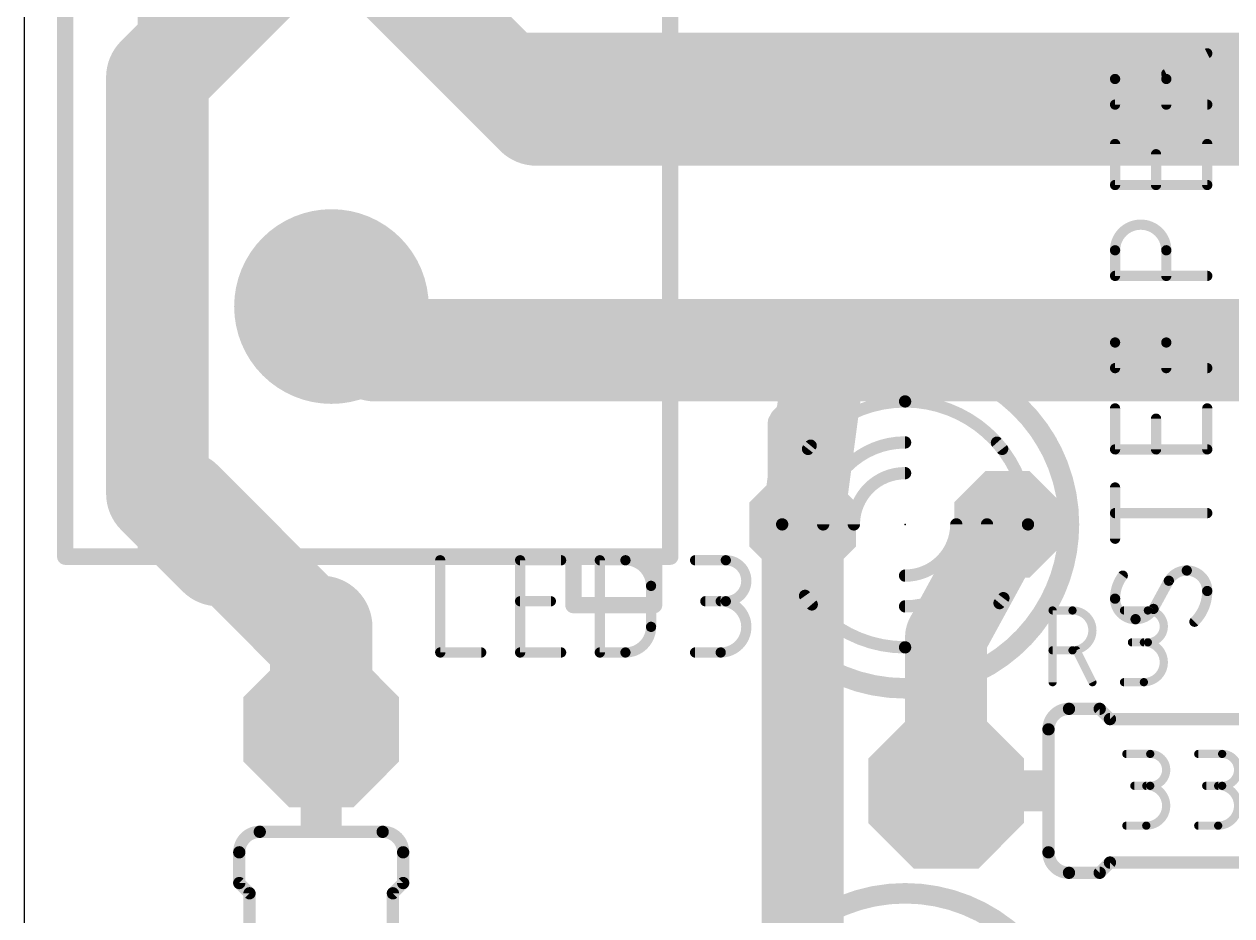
# Model space of a CAD drawing. Extents: x 36.8 to 81, y -0.1 to 39.4.
# Drawn here: x 36.83 to 51.8, y 12.93 to 23.98 of the extents above; entities that cross this region are included whole.
import ezdxf

# ---------------------------------------------------------------- set-up
doc = ezdxf.new("R2010")
doc.units = 0
for name, color, linetype in [('16', 175, 'CONTINUOUS'), ('17', 82, 'CONTINUOUS'), ('20', 30, 'CONTINUOUS'), ('21', 253, 'CONTINUOUS'), ('23', 7, 'CONTINUOUS'), ('25', 253, 'CONTINUOUS'), ('27', 253, 'CONTINUOUS'), ('51', 253, 'CONTINUOUS')]:
    doc.layers.add(name, color=color, linetype=linetype)

# ---------------------------------------------------------------- blocks, each defined once
blk = doc.blocks.new('ROUNDP')
at = {"const_width": 0.5}
blk.add_lwpolyline([(0, -0.25, 1), (0, 0.25, 1), (0, -0.25)], format="xyb", dxfattribs=at)
blk = doc.blocks.new('OCTAGONP')
at = {"const_width": 0.5}
blk.add_lwpolyline([(-0.25, -0.1036), (-0.25, 0.1036), (-0.1036, 0.25), (0.1036, 0.25), (0.25, 0.1036), (0.25, -0.1036), (0.1036, -0.25), (-0.1036, -0.25), (-0.25, -0.1036), (-0.25, 0.1036)], dxfattribs=at)
blk = doc.blocks.new('RECT')
blk.add_solid([(-0.5, -0.5), (0.5, -0.5), (-0.5, 0.5), (0.5, 0.5)])

msp = doc.modelspace()

# ---------------------------------------------------------------- linework, layer by layer
at = {"layer": '16'}
for points, const_width in [([(40.64, 25.48), (38.481, 23.321)], 1.27), ([(42.799, 23.241), (40.64, 25.4)], 1.27), ([(38.481, 23.321), (38.481, 18.161)], 1.27), ([(43.18, 22.86), (42.799, 23.241)], 1.27), ([(68.072, 23.241), (42.799, 23.241)], 1.27), ([(67.31, 22.86), (43.18, 22.86)], 1.27), ([(40.64, 20.48), (41.181, 19.939)], 1.27), ([(41.181, 19.939), (45.72, 19.939)], 1.27), ([(45.72, 19.939), (46.99, 19.939)], 1.27), ([(46.99, 19.939), (77.089, 19.939)], 1.27), ([(46.99, 19.939), (46.736, 19.685)], 1.016), ([(46.99, 19.939), (55.753, 19.939)], 1.016), ([(46.736, 19.685), (46.482, 17.78)], 1.016), ([(39.243, 17.399), (38.481, 18.161)], 1.27), ([(38.481, 18.161), (38.862, 18.161)], 1.016), ([(38.862, 18.161), (40.513, 16.51)], 1.016), ([(46.482, 11.176), (46.482, 17.78)], 1.016), ([(49.022, 17.78), (48.26, 16.383)], 1.016), ([(40.513, 16.129), (39.243, 17.399)], 1.016), ([(40.513, 16.51), (40.513, 15.24)], 1.27), ([(48.26, 16.383), (48.26, 14.478)], 1.016), ([(40.513, 16.129), (40.513, 15.24)], 1.27), ([(40.513, 15.24), (40.64, 15.367)], 1.27)]:
    msp.add_lwpolyline(points, dxfattribs=dict(at, const_width=const_width))
for points, const_width in [([(38.7985, 23.321, 1), (38.1635, 23.321)], 0.635), ([(38.2565, 23.5455, 1), (38.7055, 23.0965)], 0.635), ([(43.0235, 23.4655, 1), (42.5745, 23.0165)], 0.635), ([(42.799, 23.5585, 1), (42.799, 22.9235)], 0.635), ([(42.5745, 23.0165, 1), (43.0235, 23.4655)], 0.635), ([(43.18, 23.1775, 1), (43.18, 22.5425)], 0.635), ([(42.9555, 22.6355, 1), (43.4045, 23.0845)], 0.635), ([(40.8645, 20.7045, 1), (40.4155, 20.2555)], 0.635), ([(41.181, 20.2565, 1), (41.181, 19.6215)], 0.635), ([(45.72, 20.2565, 1), (45.72, 19.6215)], 0.635), ([(45.72, 19.6215, 1), (45.72, 20.2565)], 0.635), ([(46.99, 20.2565, 1), (46.99, 19.6215)], 0.635), ([(46.99, 19.6215, 1), (46.99, 20.2565)], 0.635), ([(40.9565, 19.7145, 1), (41.4055, 20.1635)], 0.635), ([(46.99, 20.193, 1), (46.99, 19.685)], 0.508), ([(47.1696, 19.7594, 1), (46.8104, 20.1186)], 0.508), ([(46.5564, 19.8646, 1), (46.9156, 19.5054)], 0.508), ([(46.9878, 19.6514, 1), (46.4842, 19.7186)], 0.508), ([(38.7055, 18.3855, 1), (38.2565, 17.9365)], 0.635), ([(38.481, 18.415, 1), (38.481, 17.907)], 0.508), ([(39.0416, 18.3406, 1), (38.6824, 17.9814)], 0.508), ([(38.862, 17.907, 1), (38.862, 18.415)], 0.508), ([(38.1635, 18.161, 1), (38.7985, 18.161)], 0.635), ([(46.736, 17.78, 1), (46.228, 17.78)], 0.508), ([(49.245, 17.6584, 1), (48.799, 17.9016)], 0.508), ([(46.2302, 17.8136, 1), (46.7338, 17.7464)], 0.508), ([(39.0185, 17.1745, 1), (39.4675, 17.6235)], 0.635), ([(39.4226, 17.5786, 1), (39.0634, 17.2194)], 0.508), ([(40.8305, 16.51, 1), (40.1955, 16.51)], 0.635), ([(40.3334, 16.3304, 1), (40.6926, 16.6896)], 0.508), ([(48.514, 16.383, 1), (48.006, 16.383)], 0.508), ([(40.8305, 16.129, 1), (40.1955, 16.129)], 0.635), ([(48.037, 16.5046, 1), (48.483, 16.2614)], 0.508), ([(40.3334, 15.9494, 1), (40.6926, 16.3086)], 0.508), ([(40.8645, 15.1425, 1), (40.4155, 15.5915)], 0.635), ([(40.2885, 15.4645, 1), (40.7375, 15.0155)], 0.635), ([(40.1955, 15.24, 1), (40.8305, 15.24)], 0.635), ([(40.1955, 15.24, 1), (40.8305, 15.24)], 0.635), ([(48.006, 14.478, 1), (48.514, 14.478)], 0.508)]:
    msp.add_lwpolyline(points, format="xyb", dxfattribs=dict(at, const_width=const_width))
at = {"layer": '20'}
msp.add_line((36.83, 39.36), (36.83, 0), dxfattribs=at)
at = {"layer": '21'}
for points, const_width in [([(37.34, 17.38), (37.34, 33.58)], 0.2032), ([(38.34, 17.38), (38.34, 33.58)], 0.2032), ([(44.84, 33.58), (44.84, 17.38)], 0.2032), ([(38.34, 17.38), (37.34, 17.38)], 0.2032), ([(44.84, 17.38), (38.34, 17.38)], 0.2032), ([(49.784, 15.494), (50.165, 15.494)], 0.1524), ([(50.292, 15.367), (50.165, 15.494)], 0.1524), ([(53.848, 15.367), (50.292, 15.367)], 0.1524), ([(49.53, 13.716), (49.53, 15.24)], 0.1524), ([(41.275, 13.97), (39.751, 13.97)], 0.1524), ([(39.497, 13.716), (39.497, 13.335)], 0.1524), ([(41.529, 13.716), (41.529, 13.335)], 0.1524), ([(50.292, 13.589), (50.165, 13.462)], 0.1524), ([(53.848, 13.589), (50.292, 13.589)], 0.1524), ([(49.784, 13.462), (50.165, 13.462)], 0.1524), ([(39.624, 13.208), (39.497, 13.335)], 0.1524), ([(41.402, 13.208), (41.529, 13.335)], 0.1524), ([(39.624, 13.208), (39.624, 9.652)], 0.1524), ([(41.402, 13.208), (41.402, 9.652)], 0.1524)]:
    msp.add_lwpolyline(points, dxfattribs=dict(at, const_width=const_width))
for points, const_width in [([(47.752, 19.812, 0.2206), (46.2008, 19.0926)], 0.254), ([(49.5163, 18.7882, 0.2691), (47.752, 19.812)], 0.254), ([(47.752, 19.8755, 1), (47.752, 19.7485)], 0.127), ([(47.752, 19.7485, 1), (47.752, 19.8755)], 0.127), ([(47.752, 19.304, 0.2315), (46.549, 18.7156)], 0.1524), ([(48.955, 18.7156, 0.2315), (47.752, 19.304)], 0.1524), ([(47.752, 19.3421, 1), (47.752, 19.2659)], 0.0762), ([(47.752, 19.2659, 1), (47.752, 19.3421)], 0.0762), ([(46.1523, 19.1336, 1), (46.2493, 19.0516)], 0.127), ([(49.4612, 18.7567, 1), (49.5714, 18.8197)], 0.127), ([(46.5189, 18.739, 1), (46.5791, 18.6922)], 0.0762), ([(48.9249, 18.6922, 1), (48.9851, 18.739)], 0.0762), ([(37.34, 17.4308, 1), (37.34, 17.3292)], 0.1016), ([(37.2892, 17.38, 1), (37.3908, 17.38)], 0.1016), ([(38.34, 17.4308, 1), (38.34, 17.3292)], 0.1016), ([(38.2892, 17.38, 1), (38.3908, 17.38)], 0.1016), ([(38.34, 17.3292, 1), (38.34, 17.4308)], 0.1016), ([(44.7892, 17.38, 1), (44.8908, 17.38)], 0.1016), ([(44.84, 17.3292, 1), (44.84, 17.4308)], 0.1016), ([(46.5119, 16.8942, 0.2422), (47.752, 16.256)], 0.1524), ([(46.5429, 16.9163, 1), (46.4809, 16.8721)], 0.0762), ([(47.752, 15.748, 0.277), (49.5449, 16.8238)], 0.254), ([(47.752, 16.256, 0.2361), (48.9712, 16.8656)], 0.1524), ([(49.0017, 16.8427, 1), (48.9407, 16.8885)], 0.0762), ([(49.6009, 16.7939, 1), (49.4889, 16.8537)], 0.127), ([(46.191, 16.4791, 0.2226), (47.752, 15.748)], 0.254), ([(46.2398, 16.5198, 1), (46.1422, 16.4384)], 0.127), ([(47.752, 16.2941, 1), (47.752, 16.2179)], 0.0762), ([(47.752, 16.2179, 1), (47.752, 16.2941)], 0.0762), ([(47.752, 15.8115, 1), (47.752, 15.6845)], 0.127), ([(47.752, 15.6845, 1), (47.752, 15.8115)], 0.127), ([(49.784, 15.494, 0.4142), (49.53, 15.24)], 0.1524), ([(49.784, 15.5321, 1), (49.784, 15.4559)], 0.0762), ([(49.784, 15.4559, 1), (49.784, 15.5321)], 0.0762), ([(50.1919, 15.5209, 1), (50.1381, 15.4671)], 0.0762), ([(50.165, 15.4559, 1), (50.165, 15.5321)], 0.0762), ([(50.292, 15.4051, 1), (50.292, 15.3289)], 0.0762), ([(50.2651, 15.3401, 1), (50.3189, 15.3939)], 0.0762), ([(49.5681, 15.24, 1), (49.4919, 15.24)], 0.0762), ([(49.4919, 15.24, 1), (49.5681, 15.24)], 0.0762), ([(39.751, 13.97, 0.4142), (39.497, 13.716)], 0.1524), ([(39.751, 14.0081, 1), (39.751, 13.9319)], 0.0762), ([(39.751, 13.9319, 1), (39.751, 14.0081)], 0.0762), ([(41.529, 13.716, 0.4142), (41.275, 13.97)], 0.1524), ([(41.275, 14.0081, 1), (41.275, 13.9319)], 0.0762), ([(41.275, 13.9319, 1), (41.275, 14.0081)], 0.0762), ([(39.5351, 13.716, 1), (39.4589, 13.716)], 0.0762), ([(41.5671, 13.716, 1), (41.4909, 13.716)], 0.0762), ([(49.53, 13.716, 0.4142), (49.784, 13.462)], 0.1524), ([(49.5681, 13.716, 1), (49.4919, 13.716)], 0.0762), ([(39.4589, 13.716, 1), (39.5351, 13.716)], 0.0762), ([(41.4909, 13.716, 1), (41.5671, 13.716)], 0.0762), ([(49.4919, 13.716, 1), (49.5681, 13.716)], 0.0762), ([(50.292, 13.6271, 1), (50.292, 13.5509)], 0.0762), ([(50.3189, 13.5621, 1), (50.2651, 13.6159)], 0.0762), ([(49.784, 13.5001, 1), (49.784, 13.4239)], 0.0762), ([(49.784, 13.4239, 1), (49.784, 13.5001)], 0.0762), ([(50.1381, 13.4889, 1), (50.1919, 13.4351)], 0.0762), ([(50.165, 13.4239, 1), (50.165, 13.5001)], 0.0762), ([(39.4589, 13.335, 1), (39.5351, 13.335)], 0.0762), ([(39.5239, 13.3619, 1), (39.4701, 13.3081)], 0.0762), ([(41.4909, 13.335, 1), (41.5671, 13.335)], 0.0762), ([(41.5559, 13.3081, 1), (41.5021, 13.3619)], 0.0762), ([(47.752, 13.208, 0.2206), (46.2008, 12.4886)], 0.254), ([(49.5163, 12.1842, 0.2691), (47.752, 13.208)], 0.254), ([(47.752, 13.2715, 1), (47.752, 13.1445)], 0.127), ([(47.752, 13.1445, 1), (47.752, 13.2715)], 0.127), ([(39.6621, 13.208, 1), (39.5859, 13.208)], 0.0762), ([(39.5971, 13.1811, 1), (39.6509, 13.2349)], 0.0762), ([(41.4401, 13.208, 1), (41.3639, 13.208)], 0.0762), ([(41.3751, 13.2349, 1), (41.4289, 13.1811)], 0.0762)]:
    msp.add_lwpolyline(points, format="xyb", dxfattribs=dict(at, const_width=const_width))
at = {"layer": '23'}
msp.add_point((47.752, 17.78), dxfattribs=at)
at = {"layer": '25'}
for points, const_width in [([(50.9905, 23.3001, 1), (50.3555, 23.3001)], 0.127), ([(51.5127, 23.5892, 1), (51.4843, 23.646)], 0.0635), ([(50.3873, 23.3001, 1), (50.3237, 23.3001)], 0.0635), ([(50.9763, 23.392, 1), (51.0047, 23.3352)], 0.0635), ([(51.0223, 23.3001, 1), (50.9588, 23.3001)], 0.0635), ([(50.3237, 23.3001, 1), (50.3873, 23.3001)], 0.0635), ([(50.9588, 23.3001, 1), (51.0223, 23.3001)], 0.0635), ([(50.3237, 22.9826, 1), (50.3873, 22.9826)], 0.0635), ([(50.3555, 23.0143, 1), (50.3555, 22.9508)], 0.0635), ([(50.9588, 22.9826, 1), (51.0223, 22.9826)], 0.0635), ([(51.4985, 22.9508, 1), (51.4985, 23.0143)], 0.0635), ([(50.3873, 22.4942, 1), (50.3237, 22.4942)], 0.0635), ([(51.5303, 22.4942, 1), (51.4667, 22.4942)], 0.0635), ([(50.8953, 22.3672, 1), (50.8317, 22.3672)], 0.0635), ([(50.3237, 21.9862, 1), (50.3873, 21.9862)], 0.0635), ([(50.3555, 22.018, 1), (50.3555, 21.9545)], 0.0635), ([(50.8317, 21.9862, 1), (50.8953, 21.9862)], 0.0635), ([(51.4667, 21.9862, 1), (51.5303, 21.9862)], 0.0635), ([(51.4985, 21.9545, 1), (51.4985, 22.018)], 0.0635), ([(50.9905, 21.1772, 1), (50.3555, 21.1772)], 0.127), ([(50.3873, 21.1772, 1), (50.3237, 21.1772)], 0.0635), ([(50.3237, 21.1772, 1), (50.3873, 21.1772)], 0.0635), ([(51.0223, 21.1772, 1), (50.9588, 21.1772)], 0.0635), ([(50.9588, 21.1772, 1), (51.0223, 21.1772)], 0.0635), ([(50.3237, 20.8597, 1), (50.3873, 20.8597)], 0.0635), ([(50.3555, 20.8915, 1), (50.3555, 20.828)], 0.0635), ([(50.9588, 20.8597, 1), (51.0223, 20.8597)], 0.0635), ([(51.4985, 20.828, 1), (51.4985, 20.8915)], 0.0635), ([(50.9905, 20.0342, 1), (50.3555, 20.0342)], 0.127), ([(50.3873, 20.0342, 1), (50.3237, 20.0342)], 0.0635), ([(50.3237, 20.0342, 1), (50.3873, 20.0342)], 0.0635), ([(51.0223, 20.0342, 1), (50.9588, 20.0342)], 0.0635), ([(50.9588, 20.0342, 1), (51.0223, 20.0342)], 0.0635), ([(50.3555, 19.7485, 1), (50.3555, 19.685)], 0.0635), ([(51.4985, 19.685, 1), (51.4985, 19.7485)], 0.0635), ([(50.3237, 19.7167, 1), (50.3873, 19.7167)], 0.0635), ([(50.9588, 19.7167, 1), (51.0223, 19.7167)], 0.0635), ([(50.3873, 19.2176, 1), (50.3237, 19.2176)], 0.0635), ([(51.5303, 19.2176, 1), (51.4667, 19.2176)], 0.0635), ([(50.8953, 19.0906, 1), (50.8317, 19.0906)], 0.0635), ([(50.3237, 18.7096, 1), (50.3873, 18.7096)], 0.0635), ([(50.3555, 18.7414, 1), (50.3555, 18.6779)], 0.0635), ([(50.8317, 18.7096, 1), (50.8953, 18.7096)], 0.0635), ([(51.4667, 18.7096, 1), (51.5303, 18.7096)], 0.0635), ([(51.4985, 18.6779, 1), (51.4985, 18.7414)], 0.0635), ([(50.3873, 18.2372, 1), (50.3237, 18.2372)], 0.0635), ([(50.3555, 17.9515, 1), (50.3555, 17.888)], 0.0635), ([(51.4985, 17.888, 1), (51.4985, 17.9515)], 0.0635), ([(50.3237, 17.6022, 1), (50.3873, 17.6022)], 0.0635), ([(42.0205, 17.3355, 1), (41.957, 17.3355)], 0.0635), ([(43.0111, 17.3355, 1), (42.9476, 17.3355)], 0.0635), ([(42.9793, 17.3672, 1), (42.9793, 17.3038)], 0.0635), ([(43.4873, 17.3038, 1), (43.4873, 17.3672)], 0.0635), ([(43.9992, 17.3355, 1), (43.9357, 17.3355)], 0.0635), ([(43.9674, 17.3672, 1), (43.9674, 17.3038)], 0.0635), ([(44.6024, 17.018, 0.4142), (44.2849, 17.3355)], 0.127), ([(44.2849, 17.3672, 1), (44.2849, 17.3038)], 0.0635), ([(44.2849, 17.3038, 1), (44.2849, 17.3672)], 0.0635), ([(45.1485, 17.3672, 1), (45.1485, 17.3038)], 0.0635), ([(45.5295, 16.8275, 1), (45.5295, 17.3355)], 0.127), ([(45.5295, 17.3672, 1), (45.5295, 17.3038)], 0.0635), ([(45.5295, 17.3038, 1), (45.5295, 17.3672)], 0.0635), ([(51.2445, 17.2085, 0.2656), (51.0222, 17.0815)], 0.127), ([(51.4985, 16.9545, 0.4142), (51.2445, 17.2085)], 0.127), ([(51.2445, 17.2402, 1), (51.2445, 17.1768)], 0.0635), ([(51.2445, 17.1768, 1), (51.2445, 17.2402)], 0.0635), ([(44.6342, 17.018, 1), (44.5707, 17.018)], 0.0635), ([(50.4507, 17.145, 0.1623), (50.3555, 16.8592)], 0.127), ([(50.4761, 17.1259, 1), (50.4254, 17.1641)], 0.0635), ([(50.9949, 17.0976, 1), (51.0496, 17.0654)], 0.0635), ([(51.0501, 17.0663, 1), (50.9944, 17.0967)], 0.0635), ([(44.5707, 17.018, 1), (44.6342, 17.018)], 0.0635), ([(50.3873, 16.8592, 1), (50.3237, 16.8592)], 0.0635), ([(50.3555, 16.8592, 0.4142), (50.6095, 16.6053)], 0.127), ([(51.3398, 16.5735, 0.2), (51.4985, 16.9545)], 0.127), ([(51.5303, 16.9545, 1), (51.4667, 16.9545)], 0.0635), ([(51.4667, 16.9545, 1), (51.5303, 16.9545)], 0.0635), ([(42.9793, 16.8592, 1), (42.9793, 16.7958)], 0.0635), ([(43.3603, 16.7958, 1), (43.3603, 16.8592)], 0.0635), ([(45.2755, 16.8592, 1), (45.2755, 16.7958)], 0.0635), ([(45.466, 16.1925, 1), (45.466, 16.8275)], 0.127), ([(45.466, 16.8592, 1), (45.466, 16.7958)], 0.0635), ([(45.5295, 16.8592, 1), (45.5295, 16.7958)], 0.0635), ([(45.5295, 16.7958, 1), (45.5295, 16.8592)], 0.0635), ([(50.3237, 16.8592, 1), (50.3873, 16.8593)], 0.0635), ([(50.6095, 16.6053, 0.2656), (50.8317, 16.7323)], 0.127), ([(50.8039, 16.7475, 1), (50.8596, 16.717)], 0.0635), ([(50.8591, 16.7161, 1), (50.8044, 16.7484)], 0.0635), ([(49.6062, 16.7132, 1), (49.5554, 16.7132)], 0.0508), ([(49.5808, 16.7386, 1), (49.5808, 16.6878)], 0.0508), ([(49.8277, 16.2193, 1), (49.8277, 16.7132)], 0.1016), ([(49.8277, 16.7386, 1), (49.8277, 16.6878)], 0.0508), ([(49.8277, 16.6878, 1), (49.8277, 16.7386)], 0.0508), ([(50.4658, 16.7386, 1), (50.4658, 16.6878)], 0.0508), ([(50.6095, 16.637, 1), (50.6095, 16.5735)], 0.0635), ([(50.6095, 16.5735, 1), (50.6095, 16.637)], 0.0635), ([(50.7621, 16.3181, 1), (50.7621, 16.7132)], 0.1016), ([(50.7621, 16.7386, 1), (50.7621, 16.6878)], 0.0508), ([(50.7621, 16.6878, 1), (50.7621, 16.7386)], 0.0508), ([(51.3174, 16.596, 1), (51.3621, 16.551)], 0.0635), ([(44.2849, 16.1925, 0.4142), (44.6024, 16.51)], 0.127), ([(44.6342, 16.51, 1), (44.5707, 16.51)], 0.0635), ([(44.5707, 16.51, 1), (44.6342, 16.51)], 0.0635), ([(50.5646, 16.3435, 1), (50.5646, 16.2927)], 0.0508), ([(50.7127, 15.8242, 1), (50.7127, 16.3181)], 0.1016), ([(50.7127, 16.3435, 1), (50.7127, 16.2927)], 0.0508), ([(50.7621, 16.3435, 1), (50.7621, 16.2927)], 0.0508), ([(50.7621, 16.2927, 1), (50.7621, 16.3435)], 0.0508), ([(41.9887, 16.2242, 1), (41.9887, 16.1608)], 0.0635), ([(41.957, 16.1925, 1), (42.0205, 16.1925)], 0.0635), ([(42.4967, 16.1608, 1), (42.4967, 16.2242)], 0.0635), ([(42.9793, 16.2242, 1), (42.9793, 16.1608)], 0.0635), ([(42.9476, 16.1925, 1), (43.0111, 16.1925)], 0.0635), ([(43.4873, 16.1608, 1), (43.4873, 16.2242)], 0.0635), ([(43.9674, 16.2242, 1), (43.9674, 16.1608)], 0.0635), ([(43.9357, 16.1925, 1), (43.9992, 16.1925)], 0.0635), ([(44.2849, 16.2242, 1), (44.2849, 16.1608)], 0.0635), ([(44.2849, 16.1608, 1), (44.2849, 16.2242)], 0.0635), ([(45.1485, 16.2242, 1), (45.1485, 16.1608)], 0.0635), ([(45.466, 16.2242, 1), (45.466, 16.1608)], 0.0635), ([(45.466, 16.1608, 1), (45.466, 16.2242)], 0.0635), ([(49.5808, 16.2447, 1), (49.5808, 16.1939)], 0.0508), ([(49.8277, 16.2447, 1), (49.8277, 16.1939)], 0.0508), ([(49.8277, 16.1939, 1), (49.8277, 16.2447)], 0.0508), ([(49.8998, 16.2307, 1), (49.8544, 16.208)], 0.0508), ([(50.4658, 15.8496, 1), (50.4658, 15.7988)], 0.0508), ([(50.7127, 15.8496, 1), (50.7127, 15.7988)], 0.0508), ([(50.7127, 15.7988, 1), (50.7127, 15.8496)], 0.0508), ([(49.5554, 15.8242, 1), (49.6062, 15.8242)], 0.0508), ([(50.052, 15.8128, 1), (50.0974, 15.8356)], 0.0508)]:
    msp.add_lwpolyline(points, format="xyb", dxfattribs=dict(at, const_width=const_width))
for points, const_width in [([(51.4985, 23.6176), (50.9905, 23.3636)], 0.127), ([(50.3555, 22.9826), (50.3555, 23.3001)], 0.127), ([(50.9905, 23.3001), (50.9905, 22.9826)], 0.127), ([(51.4985, 22.9826), (50.3555, 22.9826)], 0.127), ([(50.3555, 21.9862), (50.3555, 22.4942)], 0.127), ([(51.4985, 22.4942), (51.4985, 21.9862)], 0.127), ([(50.8635, 21.9862), (50.8635, 22.3672)], 0.127), ([(51.4985, 21.9862), (50.3555, 21.9862)], 0.127), ([(50.3555, 20.8597), (50.3555, 21.1772)], 0.127), ([(50.9905, 21.1772), (50.9905, 20.8597)], 0.127), ([(51.4985, 20.8597), (50.3555, 20.8597)], 0.127), ([(50.3555, 19.7167), (50.3555, 20.0342)], 0.127), ([(50.9905, 20.0342), (50.9905, 19.7167)], 0.127), ([(51.4985, 19.7167), (50.3555, 19.7167)], 0.127), ([(50.3555, 18.7096), (50.3555, 19.2176)], 0.127), ([(51.4985, 19.2176), (51.4985, 18.7096)], 0.127), ([(50.8635, 18.7096), (50.8635, 19.0906)], 0.127), ([(51.4985, 18.7096), (50.3555, 18.7096)], 0.127), ([(50.3555, 17.6022), (50.3555, 18.2372)], 0.127), ([(51.4985, 17.9197), (50.3555, 17.9197)], 0.127), ([(41.9887, 17.3355), (41.9887, 16.1925)], 0.127), ([(42.9793, 16.1925), (42.9793, 17.3355)], 0.127), ([(42.9793, 17.3355), (43.4873, 17.3355)], 0.127), ([(43.9674, 16.1925), (43.9674, 17.3355)], 0.127), ([(43.9674, 17.3355), (44.2849, 17.3355)], 0.127), ([(45.1485, 17.3355), (45.5295, 17.3355)], 0.127), ([(44.6024, 17.018), (44.6024, 16.51)], 0.127), ([(51.0222, 17.0815), (50.8317, 16.7323)], 0.127), ([(42.9793, 16.8275), (43.3603, 16.8275)], 0.127), ([(45.5295, 16.8275), (45.2755, 16.8275)], 0.127), ([(49.5808, 15.8242), (49.5808, 16.7132)], 0.1016), ([(49.5808, 16.7132), (49.8277, 16.7132)], 0.1016), ([(50.4658, 16.7132), (50.7621, 16.7132)], 0.1016), ([(50.7621, 16.3181), (50.5646, 16.3181)], 0.1016), ([(41.9887, 16.1925), (42.4967, 16.1925)], 0.127), ([(43.4873, 16.1925), (42.9793, 16.1925)], 0.127), ([(44.2849, 16.1925), (43.9674, 16.1925)], 0.127), ([(45.1485, 16.1925), (45.466, 16.1925)], 0.127), ([(49.8277, 16.2193), (49.5808, 16.2193)], 0.1016), ([(50.0747, 15.8242), (49.8771, 16.2193)], 0.1016), ([(50.4658, 15.8242), (50.7127, 15.8242)], 0.1016)]:
    msp.add_lwpolyline(points, dxfattribs=dict(at, const_width=const_width))
at = {"layer": '27', "const_width": 0.1016}
for points in [[(50.4952, 14.9352), (50.7915, 14.9352)], [(51.3867, 14.9352), (51.6831, 14.9352)], [(50.7915, 14.5401), (50.594, 14.5401)], [(51.6831, 14.5401), (51.4855, 14.5401)], [(50.4952, 14.0462), (50.7421, 14.0462)], [(51.3867, 14.0462), (51.6337, 14.0462)]]:
    msp.add_lwpolyline(points, dxfattribs=at)
at = {"layer": '27'}
for points, const_width in [([(50.4952, 14.9606, 1), (50.4952, 14.9098)], 0.0508), ([(50.7915, 14.5401, 1), (50.7915, 14.9352)], 0.1016), ([(50.7915, 14.9606, 1), (50.7915, 14.9098)], 0.0508), ([(50.7915, 14.9098, 1), (50.7915, 14.9606)], 0.0508), ([(51.3867, 14.9606, 1), (51.3867, 14.9098)], 0.0508), ([(51.6831, 14.5401, 1), (51.6831, 14.9352)], 0.1016), ([(51.6831, 14.9606, 1), (51.6831, 14.9098)], 0.0508), ([(51.6831, 14.9098, 1), (51.6831, 14.9606)], 0.0508), ([(50.594, 14.5655, 1), (50.594, 14.5147)], 0.0508), ([(50.7421, 14.0462, 1), (50.7421, 14.5401)], 0.1016), ([(50.7421, 14.5655, 1), (50.7421, 14.5147)], 0.0508), ([(50.7915, 14.5655, 1), (50.7915, 14.5147)], 0.0508), ([(50.7915, 14.5147, 1), (50.7915, 14.5655)], 0.0508), ([(51.4855, 14.5655, 1), (51.4855, 14.5147)], 0.0508), ([(51.6337, 14.0462, 1), (51.6337, 14.5401)], 0.1016), ([(51.6337, 14.5655, 1), (51.6337, 14.5147)], 0.0508), ([(51.6831, 14.5655, 1), (51.6831, 14.5147)], 0.0508), ([(51.6831, 14.5147, 1), (51.6831, 14.5655)], 0.0508), ([(50.4952, 14.0716, 1), (50.4952, 14.0208)], 0.0508), ([(50.7421, 14.0716, 1), (50.7421, 14.0208)], 0.0508), ([(50.7421, 14.0208, 1), (50.7421, 14.0716)], 0.0508), ([(51.3867, 14.0716, 1), (51.3867, 14.0208)], 0.0508), ([(51.6337, 14.0716, 1), (51.6337, 14.0208)], 0.0508), ([(51.6337, 14.0208, 1), (51.6337, 14.0716)], 0.0508)]:
    msp.add_lwpolyline(points, format="xyb", dxfattribs=dict(at, const_width=const_width))
at = {"layer": '51'}
for points, const_width in [([(46.1772, 19.05), (46.1772, 16.51)], 0.254), ([(43.64, 16.78), (43.64, 17.38)], 0.2032), ([(44.64, 17.38), (44.64, 16.78)], 0.2032), ([(44.64, 16.78), (43.64, 16.78)], 0.2032), ([(40.513, 15.24), (40.513, 14.351)], 0.508), ([(48.26, 14.478), (49.149, 14.478)], 0.508)]:
    msp.add_lwpolyline(points, dxfattribs=dict(at, const_width=const_width))
for points, const_width in [([(46.2407, 19.05, 1), (46.1137, 19.05)], 0.127), ([(47.752, 18.796, 0.4142), (46.736, 17.78)], 0.1524), ([(47.752, 18.7579, 1), (47.752, 18.8341)], 0.0762), ([(49.276, 17.78, 0.1837), (48.8911, 18.7925)], 0.1524), ([(48.9196, 18.8178, 1), (48.8626, 18.7672)], 0.0762), ([(49.784, 17.78, 0.1388), (49.4826, 18.845)], 0.254), ([(49.5367, 18.8783, 1), (49.4285, 18.8117)], 0.127), ([(46.5812, 18.7556, 0.1754), (46.228, 17.78)], 0.1524), ([(46.6105, 18.7312, 1), (46.5519, 18.78)], 0.0762), ([(47.752, 18.415, 0.4142), (47.117, 17.78)], 0.1524), ([(47.752, 18.3769, 1), (47.752, 18.4531)], 0.0762), ([(46.228, 17.78, 0.179), (46.5949, 16.7882)], 0.1524), ([(46.2661, 17.78, 1), (46.1899, 17.78)], 0.0762), ([(47.752, 17.145, 0.4142), (48.387, 17.78)], 0.1524), ([(47.752, 16.764, 0.4142), (48.768, 17.78)], 0.1524), ([(48.4251, 17.78, 1), (48.3489, 17.78)], 0.0762), ([(48.8061, 17.78, 1), (48.7299, 17.78)], 0.0762), ([(48.9228, 16.8044, 0.1754), (49.276, 17.78)], 0.1524), ([(49.3141, 17.78, 1), (49.2379, 17.78)], 0.0762), ([(49.5411, 16.8166, 0.1241), (49.784, 17.78)], 0.254), ([(49.8475, 17.78, 1), (49.7205, 17.78)], 0.127), ([(49.7205, 17.78, 1), (49.8475, 17.78)], 0.127), ([(46.1899, 17.78, 1), (46.2661, 17.78)], 0.0762), ([(46.6979, 17.78, 1), (46.7741, 17.78)], 0.0762), ([(47.0789, 17.78, 1), (47.1551, 17.78)], 0.0762), ([(49.2379, 17.78, 1), (49.3141, 17.78)], 0.0762), ([(43.6908, 17.38, 1), (43.5892, 17.38)], 0.1016), ([(44.6908, 17.38, 1), (44.5892, 17.38)], 0.1016), ([(47.752, 17.1831, 1), (47.752, 17.1069)], 0.0762), ([(43.64, 16.8308, 1), (43.64, 16.7292)], 0.1016), ([(43.5892, 16.78, 1), (43.6908, 16.78)], 0.1016), ([(44.5892, 16.78, 1), (44.6908, 16.78)], 0.1016), ([(44.64, 16.7292, 1), (44.64, 16.8308)], 0.1016), ([(46.566, 16.7634, 1), (46.6238, 16.813)], 0.0762), ([(47.752, 16.8021, 1), (47.752, 16.7259)], 0.0762), ([(48.8935, 16.8288, 1), (48.9521, 16.78)], 0.0762), ([(49.4852, 16.8467, 1), (49.597, 16.7865)], 0.127), ([(46.1137, 16.51, 1), (46.2407, 16.51)], 0.127), ([(40.64, 15.24, 1), (40.386, 15.24)], 0.254), ([(48.26, 14.605, 1), (48.26, 14.351)], 0.254), ([(49.149, 14.351, 1), (49.149, 14.605)], 0.254), ([(40.386, 14.351, 1), (40.64, 14.351)], 0.254)]:
    msp.add_lwpolyline(points, format="xyb", dxfattribs=dict(at, const_width=const_width))

# ---------------------------------------------------------------- block references
at = {"layer": '17'}
for name, p, xscale, yscale, rotation in [('ROUNDP', (40.64, 20.48), 2.413, 2.413, 270), ('ROUNDP', (40.64, 20.48), 2.413, 2.413, 270), ('OCTAGONP', (46.482, 17.78), 1.3208, 1.3208, 180), ('OCTAGONP', (46.482, 17.78), 1.3208, 1.3208, 180), ('OCTAGONP', (49.022, 17.78), 1.3208, 1.3208, 180), ('OCTAGONP', (49.022, 17.78), 1.3208, 1.3208, 180), ('OCTAGONP', (40.513, 15.24), 1.9304, 1.9304, 90), ('OCTAGONP', (40.513, 15.24), 1.9304, 1.9304, 90)]:
    msp.add_blockref(name, p, dxfattribs=dict(at, xscale=xscale, yscale=yscale, rotation=rotation))
at = {"layer": '17', "xscale": 1.9304, "yscale": 1.9304}
msp.add_blockref('OCTAGONP', (48.26, 14.478), dxfattribs=at)
msp.add_blockref('OCTAGONP', (48.26, 14.478), dxfattribs=at)
at = {"layer": '21', "xscale": 0.381, "yscale": 0.508}
msp.add_blockref('RECT', (49.3395, 14.478), dxfattribs=at)
at = {"layer": '21', "xscale": 0.381, "yscale": 0.508, "rotation": 90}
msp.add_blockref('RECT', (40.513, 14.1605), dxfattribs=at)

doc.saveas('drawing.dxf')
